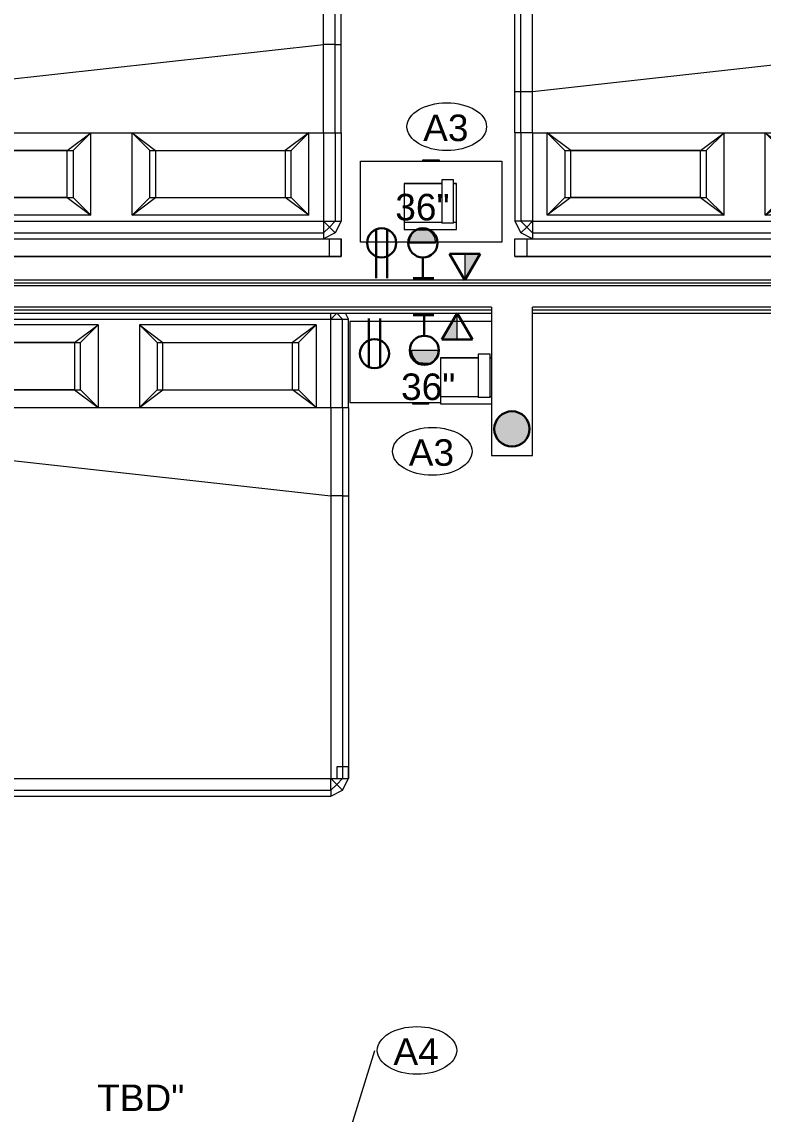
# Model space of a CAD drawing. Header units: inches. Extents: x -4688 to 1542, y -3558 to 978.
# Drawn here: x -954.3 to -828.4, y 460.1 to 645.5 of the extents above; entities that cross this region are included whole.
import ezdxf

# ---------------------------------------------------------------- set-up
doc = ezdxf.new("R2010")
doc.units = ezdxf.units.IN
doc.header["$MEASUREMENT"] = 0
for name, color, linetype, lineweight in [('A-ANNO-NOTE', 131, 'Continuous', 40), ('A-WALL', 113, 'Continuous', 18), ('G-IMPT', 8, 'Continuous', 9), ('I-FURN', 30, 'Continuous', 9), ('I-WALL', 2, 'Continuous', 18), ('Q-SPCQ', 91, 'Continuous', 9), ('Q-SPCQ-IDEN', 132, 'Continuous', 9), ('S-COLS', 52, 'Continuous', 18)]:
    doc.layers.add(name, color=color, linetype=linetype, lineweight=lineweight)
doc.styles.add('Arial', font='arial.ttf', dxfattribs={"height": 4.5})
doc.styles.add('Swis721 Lt BT', font='swissl.ttf', dxfattribs={"height": 4.5})

# ---------------------------------------------------------------- blocks, each defined once
blk = doc.blocks.new('Concrete-Round-Column - 10_-4877615-1st Floor Power _ Signal')
at = {"layer": 'S-COLS', "lineweight": 9}
blk.add_hatch(color=7, dxfattribs=at).paths.add_polyline_path([(0, -3), (1.15, -2.77), (2.12, -2.12), (2.77, -1.15), (3, 0), (2.77, 1.15), (2.12, 2.12), (1.15, 2.77), (0, 3), (-1.15, 2.77), (-2.12, 2.12), (-2.77, 1.15), (-3, 0), (-2.77, -1.15), (-2.12, -2.12), (-1.15, -2.77)], flags=0)
at = {"layer": 'S-COLS', "color": 8, "lineweight": 30}
for start, end in [(360, 180), (180, 360)]:
    blk.add_arc((0, 0), 3, start, end, dxfattribs=at)
blk = doc.blocks.new('Bed_761 - 12ZBED05_dwg-6542241-1st Floor Power _ Signal')
at = {"layer": 'G-IMPT'}
for p, q in [((0, 78), (0, 0)), ((0, 78), (3, 78)), ((0, 76), (0, 78)), ((0, 78), (0, 76)), ((0, 0), (0, 78)), ((0, 0), (0, 78)), ((0, 78), (3, 78)), ((0, 78), (3, 78)), ((0, 78), (3, 78)), ((3, 78), (3, 0)), ((3, 78), (3, 75)), ((3, 78), (3, 76)), ((3, 78), (3, 76)), ((3, 78), (3, 0)), ((6, 78), (4, 77)), ((6, 78), (4, 77)), ((21, 78), (6, 78)), ((21, 78), (6, 78)), ((6, 77), (6, 78)), ((21, 78), (28, 78)), ((21, 78), (28, 78)), ((21, 77), (21, 78)), ((28, 78), (84, 78)), ((28, 78), (84, 78)), ((28, 78), (28, 77)), ((82, 76), (82, 78)), ((82, 76), (82, 78)), ((82, 78), (84, 78)), ((82, 78), (84, 78)), ((84, 78), (86, 77)), ((84, 78), (86, 77)), ((84, 77), (84, 78)), ((84, 78), (84, 76)), ((84, 78), (84, 76)), ((3, 75), (4, 77)), ((3, 75), (4, 77)), ((5, 76), (4, 77)), ((6, 77), (5, 76)), ((6, 75), (6, 77)), ((21, 77), (6, 77)), ((21, 75), (21, 77)), ((21, 77), (28, 77)), ((28, 77), (28, 75)), ((28, 77), (84, 77)), ((84, 77), (84, 75)), ((84, 77), (85, 76)), ((85, 76), (86, 77)), ((86, 77), (87, 75)), ((86, 77), (87, 75)), ((3, 76), (0, 76)), ((3, 76), (0, 76)), ((3, 75), (3, 3)), ((3, 75), (3, 3)), ((4, 75), (3, 75)), ((3, 75), (3, 3)), ((4, 75), (5, 76)), ((6, 75), (4, 75)), ((4, 75), (4, 3)), ((6, 75), (5, 76)), ((21, 75), (6, 75)), ((6, 75), (6, 3)), ((21, 75), (21, 72.5)), ((21, 75), (28, 75)), ((28, 75), (36, 3)), ((28, 75), (84, 75)), ((84, 76), (82, 76)), ((84, 76), (82, 76)), ((84, 75), (85, 76)), ((84, 75), (86, 75)), ((84, 75), (84, 3)), ((85, 76), (86, 75)), ((86, 75), (87, 75)), ((86, 75), (86, 3)), ((87, 75), (87, 3)), ((87, 75), (87, 3)), ((7, 42.5), (7, 72.5)), ((7, 72.5), (21, 72.5)), ((7, 72.5), (10, 69.5)), ((10, 68.5), (7, 72.5)), ((21, 72.5), (18, 69.5)), ((18, 68.5), (21, 72.5)), ((21, 72.5), (21, 42.5)), ((21, 72.5), (21, 42.5)), ((10, 69.5), (10, 68.5)), ((18, 69.5), (10, 69.5)), ((18, 69.5), (18, 68.5)), ((10, 68.5), (10, 46.5)), ((10, 46.5), (10, 68.5)), ((10, 68.5), (18, 68.5)), ((18, 68.5), (18, 46.5)), ((18, 46.5), (18, 68.5)), ((10, 46.5), (7, 42.5)), ((10, 46.5), (10, 45.5)), ((10, 46.5), (18, 46.5)), ((18, 46.5), (18, 45.5)), ((18, 46.5), (21, 42.5)), ((7, 42.5), (10, 45.5)), ((18, 45.5), (10, 45.5)), ((21, 42.5), (18, 45.5)), ((7, 42.5), (21, 42.5)), ((21, 42.5), (21, 35.5)), ((7, 5.5), (7, 35.5)), ((7, 35.5), (21, 35.5)), ((10, 32.5), (7, 35.5)), ((7, 35.5), (10, 31.5)), ((18, 32.5), (21, 35.5)), ((21, 35.5), (18, 31.5)), ((21, 35.5), (21, 5.5)), ((21, 35.5), (21, 5.5)), ((10, 32.5), (18, 32.5)), ((10, 32.5), (10, 31.5)), ((18, 32.5), (18, 31.5)), ((10, 31.5), (10, 9.5)), ((18, 31.5), (10, 31.5)), ((10, 31.5), (10, 9.5)), ((18, 31.5), (18, 9.5)), ((18, 31.5), (18, 9.5)), ((7, 5.5), (10, 9.5)), ((10, 9.5), (10, 8.5)), ((18, 9.5), (10, 9.5)), ((18, 9.5), (18, 8.5)), ((21, 5.5), (18, 9.5)), ((10, 8.5), (7, 5.5)), ((10, 8.5), (18, 8.5)), ((21, 5.5), (18, 8.5)), ((7, 5.5), (21, 5.5)), ((21, 5.5), (21, 3)), ((0, 0), (0, 2)), ((0, 0), (0, 2)), ((0, 2), (3, 2)), ((0, 2), (3, 2)), ((4, 1), (3, 3)), ((4, 1), (3, 3)), ((4, 3), (3, 3)), ((3, 3), (3, 0)), ((3, 2), (3, 0)), ((3, 2), (3, 0)), ((6, 3), (4, 3)), ((5, 2), (4, 3)), ((5, 2), (4, 1)), ((6, 3), (5, 2)), ((6, 1), (5, 2)), ((21, 3), (6, 3)), ((6, 3), (6, 1)), ((21, 3), (21, 1)), ((21, 3), (36, 3)), ((36, 1), (36, 3)), ((36, 3), (84, 3)), ((82, 0), (82, 2)), ((82, 0), (82, 2)), ((82, 2), (84, 2)), ((82, 2), (84, 2)), ((86, 3), (84, 3)), ((84, 3), (85, 2)), ((84, 3), (84, 1)), ((85, 2), (84, 1)), ((84, 2), (84, 0)), ((84, 2), (84, 0)), ((86, 3), (85, 2)), ((85, 2), (86, 1)), ((87, 3), (86, 1)), ((87, 3), (86, 1)), ((86, 3), (87, 3)), ((3, 0), (0, 0)), ((6, 0), (4, 1)), ((6, 0), (4, 1)), ((21, 1), (6, 1)), ((6, 1), (6, 0)), ((21, 0), (6, 0)), ((21, 1), (21, 0)), ((21, 1), (36, 1)), ((21, 0), (36, 0)), ((36, 1), (36, 0)), ((36, 1), (84, 1)), ((36, 0), (84, 0)), ((86, 1), (84, 0)), ((86, 1), (84, 0)), ((84, 1), (84, 0)), ((0, 0), (3, 0)), ((3, 0), (0, 0)), ((3, 0), (0, 0)), ((21, 0), (6, 0)), ((21, 0), (36, 0)), ((36, 0), (84, 0)), ((84, 0), (82, 0)), ((84, 0), (82, 0))]:
    blk.add_line(p, q, dxfattribs=at)
blk = doc.blocks.new('Bed_761 - Bed_761-6542247-1st Floor Power _ Signal')
blk.add_blockref('Bed_761 - 12ZBED05_dwg-6542241-1st Floor Power _ Signal', (0, 0))
blk = doc.blocks.new('Bed_Side_Table_5122 - T-4-6544723-1st Floor Power _ Signal')
at = {"layer": 'I-FURN'}
for p, q in [((-12, 9.79), (-1.38, 9.79)), ((-12, -3.99), (-12, 9.79)), ((-1.38, 10), (1.38, 10)), ((-1.38, 9.79), (-1.38, 10)), ((-1.38, 9.79), (1.38, 9.79)), ((1.38, 10), (1.38, 9.79)), ((1.38, 9.79), (12, 9.79)), ((12, 9.79), (12, -3.99)), ((12, -3.99), (-12, -3.99))]:
    blk.add_line(p, q, dxfattribs=at)
blk = doc.blocks.new('Bed_761 - 12ZBED05_dwg-V33-1st Floor Power _ Signal')
at = {"layer": 'G-IMPT'}
for p, q in [((6, 78), (5, 77.5)), ((6, 78), (5, 77.5)), ((21, 78), (6, 78)), ((21, 78), (6, 78)), ((6, 77), (6, 78)), ((21, 78), (28, 78)), ((21, 78), (28, 78)), ((21, 77), (21, 78)), ((28, 78), (84, 78)), ((28, 78), (84, 78)), ((28, 78), (28, 77)), ((82, 76), (82, 78)), ((82, 76), (82, 78)), ((82, 78), (84, 78)), ((82, 78), (84, 78)), ((84, 78), (86, 77)), ((84, 78), (86, 77)), ((84, 77), (84, 78)), ((84, 78), (84, 76)), ((84, 78), (84, 76)), ((6, 77), (5, 76)), ((6, 75), (6, 77)), ((21, 77), (6, 77)), ((21, 75), (21, 77)), ((21, 77), (28, 77)), ((28, 77), (28, 75)), ((28, 77), (84, 77)), ((84, 77), (84, 75)), ((84, 77), (85, 76)), ((85, 76), (86, 77)), ((86, 77), (87, 75)), ((86, 77), (87, 75)), ((6, 75), (5, 76)), ((6, 75), (5, 75)), ((21, 75), (6, 75)), ((6, 75), (6, 3)), ((21, 75), (21, 72.5)), ((21, 75), (28, 75)), ((28, 75), (36, 3)), ((28, 75), (84, 75)), ((84, 76), (82, 76)), ((84, 76), (82, 76)), ((84, 75), (85, 76)), ((84, 75), (86, 75)), ((84, 75), (84, 3)), ((85, 76), (86, 75)), ((86, 75), (87, 75)), ((86, 75), (86, 3)), ((87, 75), (87, 3)), ((87, 75), (87, 3)), ((7, 42.5), (7, 72.5)), ((7, 72.5), (21, 72.5)), ((7, 72.5), (10, 69.5)), ((10, 68.5), (7, 72.5)), ((21, 72.5), (18, 69.5)), ((18, 68.5), (21, 72.5)), ((21, 72.5), (21, 42.5)), ((21, 72.5), (21, 42.5)), ((18, 69.5), (10, 69.5)), ((10, 69.5), (10, 68.5)), ((18, 69.5), (18, 68.5)), ((10, 68.5), (10, 46.5)), ((10, 46.5), (10, 68.5)), ((10, 68.5), (18, 68.5)), ((18, 68.5), (18, 46.5)), ((18, 46.5), (18, 68.5)), ((10, 46.5), (7, 42.5)), ((10, 46.5), (10, 45.5)), ((10, 46.5), (18, 46.5)), ((18, 46.5), (18, 45.5)), ((18, 46.5), (21, 42.5)), ((7, 42.5), (10, 45.5)), ((18, 45.5), (10, 45.5)), ((21, 42.5), (18, 45.5)), ((7, 42.5), (21, 42.5)), ((21, 42.5), (21, 35.5)), ((7, 5.5), (7, 35.5)), ((7, 35.5), (21, 35.5)), ((10, 32.5), (7, 35.5)), ((7, 35.5), (10, 31.5)), ((18, 32.5), (21, 35.5)), ((21, 35.5), (18, 31.5)), ((21, 35.5), (21, 5.5)), ((21, 35.5), (21, 5.5)), ((10, 32.5), (10, 31.5)), ((10, 32.5), (18, 32.5)), ((18, 32.5), (18, 31.5)), ((10, 31.5), (10, 9.5)), ((18, 31.5), (10, 31.5)), ((10, 31.5), (10, 9.5)), ((18, 31.5), (18, 9.5)), ((18, 31.5), (18, 9.5)), ((7, 5.5), (10, 9.5)), ((10, 9.5), (10, 8.5)), ((18, 9.5), (10, 9.5)), ((18, 9.5), (18, 8.5)), ((21, 5.5), (18, 9.5)), ((10, 8.5), (7, 5.5)), ((10, 8.5), (18, 8.5)), ((21, 5.5), (18, 8.5)), ((7, 5.5), (21, 5.5)), ((21, 5.5), (21, 3)), ((6, 3), (5, 2)), ((6, 3), (5, 3)), ((6, 1), (5, 2)), ((21, 3), (6, 3)), ((6, 3), (6, 1)), ((21, 3), (21, 1)), ((21, 3), (36, 3)), ((36, 1), (36, 3)), ((36, 3), (84, 3)), ((82, 0), (82, 2)), ((82, 0), (82, 2)), ((82, 2), (84, 2)), ((82, 2), (84, 2)), ((86, 3), (84, 3)), ((84, 3), (85, 2)), ((84, 3), (84, 1)), ((85, 2), (84, 1)), ((84, 2), (84, 0)), ((84, 2), (84, 0)), ((86, 3), (85, 2)), ((85, 2), (86, 1)), ((87, 3), (86, 1)), ((87, 3), (86, 1)), ((86, 3), (87, 3)), ((6, 0), (5, 0.5)), ((6, 0), (5, 0.5)), ((21, 1), (6, 1)), ((6, 1), (6, 0)), ((21, 0), (6, 0)), ((21, 1), (21, 0)), ((21, 1), (36, 1)), ((21, 0), (36, 0)), ((36, 1), (36, 0)), ((36, 1), (84, 1)), ((36, 0), (84, 0)), ((86, 1), (84, 0)), ((86, 1), (84, 0)), ((84, 1), (84, 0)), ((21, 0), (6, 0)), ((21, 0), (36, 0)), ((36, 0), (84, 0)), ((84, 0), (82, 0)), ((84, 0), (82, 0))]:
    blk.add_line(p, q, dxfattribs=at)
blk = doc.blocks.new('Bed_761 - Bed_761-V34-1st Floor Power _ Signal')
at = {"extrusion": (0, 0, -1), "zscale": -1, "rotation": 180}
blk.add_blockref('Bed_761 - 12ZBED05_dwg-V33-1st Floor Power _ Signal', (0, 0), dxfattribs=at)
blk = doc.blocks.new('Bed_Side_Table_5122 - T-4-V35-1st Floor Power _ Signal')
at = {"layer": 'I-FURN'}
for p, q in [((12, 3.99), (-12, 3.99)), ((-12, 3.99), (-12, -9.79)), ((-12, -9.79), (-1.38, -9.79)), ((-1.38, -9.79), (-1.38, -10)), ((-1.38, -9.79), (1.38, -9.79)), ((-1.38, -10), (1.38, -10)), ((1.38, -10), (1.38, -9.79)), ((1.38, -9.79), (3.39, -9.79))]:
    blk.add_line(p, q, dxfattribs=at)
blk = doc.blocks.new('Speaker_Phone_6931 - Phone-6780614-1st Floor Power _ Signal')
at = {"layer": 'Q-SPCQ'}
for p, q in [((-7.79, 12.24), (-14.18, 12.24)), ((-14.18, 12.24), (-14.18, 4.45)), ((-14.18, 12.24), (-7.79, 12.24)), ((-14.18, 12.24), (-14.18, 4.45)), ((-5.77, 12.85), (-7.79, 12.85)), ((-7.79, 12.85), (-7.79, 12.24)), ((-5.77, 12.85), (-7.79, 12.85)), ((-7.79, 12.85), (-7.79, 5.69)), ((-5.79, 12.24), (-5.3, 12.24)), ((-5.77, 12.24), (-5.77, 12.85)), ((-5.77, 5.69), (-5.77, 12.85)), ((-5.3, 12.24), (-5.77, 12.24)), ((-5.3, 4.45), (-5.3, 12.24)), ((-5.3, 4.45), (-5.3, 12.24)), ((-14.18, 5.69), (-7.79, 5.69)), ((-7.79, 6.51), (-7.79, 5.51)), ((-5.79, 5.51), (-5.79, 6.51)), ((-5.79, 5.69), (-5.3, 5.69)), ((-14.18, 4.45), (-5.3, 4.45)), ((-14.18, 4.45), (-5.3, 4.45)), ((-5.79, 5.51), (-7.79, 5.51))]:
    blk.add_line(p, q, dxfattribs=at)
blk = doc.blocks.new('Speaker_Phone_6931 - Phone-V68-1st Floor Power _ Signal')
at = {"layer": 'Q-SPCQ'}
for p, q in [((-7.79, 12.24), (-14.18, 12.24)), ((-14.18, 12.24), (-14.18, 4.45)), ((-14.18, 12.24), (-7.79, 12.24)), ((-14.18, 12.24), (-14.18, 4.45)), ((-5.77, 12.85), (-7.79, 12.85)), ((-7.79, 12.85), (-7.79, 12.24)), ((-5.77, 12.85), (-7.79, 12.85)), ((-7.79, 12.85), (-7.79, 5.69)), ((-5.79, 12.24), (-5.57, 12.24)), ((-5.77, 12.24), (-5.77, 12.85)), ((-5.77, 5.69), (-5.77, 12.85)), ((-5.57, 12.24), (-5.77, 12.24)), ((-14.18, 5.69), (-7.79, 5.69)), ((-7.79, 6.51), (-7.79, 5.51)), ((-5.79, 5.51), (-5.79, 6.51)), ((-5.79, 5.69), (-5.57, 5.69)), ((-14.18, 4.45), (-5.57, 4.45)), ((-14.18, 4.45), (-5.57, 4.45)), ((-5.79, 5.51), (-7.79, 5.51))]:
    blk.add_line(p, q, dxfattribs=at)
blk = doc.blocks.new('Appliance_Specialty Equipment Tag - Standard-3515593-1st Floor Power _ Signal')
at = {"layer": 'Q-SPCQ-IDEN'}
blk.add_ellipse((-0.0499, 0.0037), major_axis=(-0.1406, 0), ratio=0.600473, dxfattribs=at)

msp = doc.modelspace()

# ---------------------------------------------------------------- hatches: boundary and pattern name
at = {"layer": 'A-ANNO-NOTE', "lineweight": 9}
for points in [[(-887.76, 609.74), (-885.16, 610.01), (-887.31, 610.05)], [(-887.31, 610.05), (-886.31, 610.3), (-886.63, 610.28)], [(-885.16, 610.01), (-886.23, 610.3), (-887.31, 610.05)], [(-885.16, 610.01), (-885.91, 610.28), (-886.23, 610.3)], [(-885.16, 610.01), (-885.6, 610.2), (-885.83, 610.26)], [(-885.16, 610.01), (-885.31, 610.09), (-885.6, 610.2)], [(-888.52, 607.96), (-884.07, 608.52), (-888.47, 608.52)], [(-884.02, 607.96), (-884.07, 608.52), (-888.52, 607.96)], [(-888.47, 608.52), (-887.76, 609.74), (-888.33, 608.97)], [(-888.47, 608.52), (-884.07, 608.52), (-887.76, 609.74)], [(-888.33, 608.97), (-887.76, 609.74), (-888.09, 609.38)], [(-887.76, 609.74), (-884.84, 609.79), (-885.16, 610.01)], [(-884.07, 608.52), (-884.84, 609.79), (-887.76, 609.74)], [(-884.07, 608.52), (-884.22, 608.97), (-884.84, 609.79)], [(-884.22, 608.97), (-884.55, 609.51), (-884.84, 609.79)], [(-884.22, 608.97), (-884.32, 609.18), (-884.55, 609.51)], [(-884.32, 609.18), (-884.37, 609.25), (-884.55, 609.51)], [(-884.07, 608.52), (-884.09, 608.59), (-884.22, 608.97)], [(-884.02, 608.04), (-884.02, 608.2), (-884.07, 608.52)], [(-884.02, 607.96), (-884.02, 608.04), (-884.07, 608.52)], [(-879.06, 601.65), (-876.48, 606.12), (-879.06, 606.12)], [(-882.94, 591.56), (-880.36, 591.56), (-880.36, 596.03)], [(-888.06, 589.17), (-883.61, 589.72), (-888.1, 589.72)], [(-883.65, 589.17), (-883.61, 589.72), (-888.06, 589.17)], [(-884.36, 587.95), (-883.65, 589.17), (-888.06, 589.17)], [(-887.29, 587.89), (-888.06, 589.17), (-887.91, 588.71)], [(-887.29, 587.89), (-884.36, 587.95), (-888.06, 589.17)], [(-887.29, 587.89), (-887.91, 588.71), (-887.57, 588.17)], [(-886.96, 587.67), (-884.36, 587.95), (-887.29, 587.89)], [(-884.82, 587.63), (-884.36, 587.95), (-886.96, 587.67)], [(-884.36, 587.95), (-883.8, 588.71), (-883.65, 589.17)], [(-884.36, 587.95), (-884.04, 588.3), (-883.8, 588.71)], [(-884.36, 587.95), (-884.19, 588.11), (-884.04, 588.3)], [(-886.29, 587.42), (-886.96, 587.67), (-886.52, 587.48)], [(-885.89, 587.38), (-886.96, 587.67), (-886.21, 587.41)], [(-885.89, 587.38), (-884.82, 587.63), (-886.96, 587.67)], [(-885.81, 587.38), (-885.5, 587.41), (-884.82, 587.63)], [(-885.5, 587.41), (-885.34, 587.44), (-884.82, 587.63)], [(-885.34, 587.44), (-885.19, 587.48), (-884.82, 587.63)]]:
    msp.add_hatch(color=256, dxfattribs=at).paths.add_polyline_path(points, flags=0)

# ---------------------------------------------------------------- linework, layer by layer
at = {"layer": 'A-ANNO-NOTE', "lineweight": 30}
for p, q in [((-894.14, 601.98), (-894.14, 610.24)), ((-892.22, 601.98), (-892.22, 610.24)), ((-886.19, 601.98), (-886.19, 605.49)), ((-879.06, 601.65), (-881.64, 606.12)), ((-881.64, 606.12), (-876.48, 606.12)), ((-879.06, 601.65), (-876.48, 606.12)), ((-887.82, 601.98), (-884.32, 601.98)), ((-884.3, 595.7), (-887.81, 595.7)), ((-885.94, 595.7), (-885.94, 592.2)), ((-880.36, 596.03), (-882.94, 591.56)), ((-880.36, 596.03), (-877.78, 591.56)), ((-895.36, 595.14), (-895.36, 586.88)), ((-893.44, 595.14), (-893.44, 586.88)), ((-877.78, 591.56), (-882.94, 591.56))]:
    msp.add_line(p, q, dxfattribs=at)
at = {"layer": 'A-ANNO-NOTE', "lineweight": 9}
for p, q in [((-888.52, 607.96), (-884.02, 607.96)), ((-879.06, 601.65), (-876.48, 606.12)), ((-876.48, 606.12), (-879.06, 606.12)), ((-879.06, 606.12), (-879.06, 601.65)), ((-880.36, 596.03), (-882.94, 591.56)), ((-880.36, 591.56), (-880.36, 596.03)), ((-882.94, 591.56), (-880.36, 591.56)), ((-883.61, 589.72), (-888.1, 589.72))]:
    msp.add_line(p, q, dxfattribs=at)
at = {"layer": 'A-ANNO-NOTE', "lineweight": 30}
for centre, radius in [((-893.18, 607.96), 2.48), ((-886.18, 607.96), 2.48), ((-894.4, 589.16), 2.47), ((-885.94, 589.72), 2.48)]:
    msp.add_circle(centre, radius, dxfattribs=at)
at = {"layer": 'A-ANNO-NOTE', "lineweight": 9}
for centre, start, end in [((-886.27, 608.05), 357.6427, 182.3573), ((-885.85, 589.63), 177.6427, 2.3573)]:
    msp.add_arc(centre, 2.25, start, end, dxfattribs=at)
at = {"layer": 'A-WALL'}
for p, q in [((-773.48, 601.15), (-1015.06, 601.15)), ((-773.98, 600.65), (-1015.06, 600.65)), ((-874.56, 597.03), (-1015.06, 597.03)), ((-874.56, 596.53), (-1015.06, 596.53)), ((-874.56, 597.03), (-874.56, 571.84)), ((-777.6, 597.03), (-867.56, 597.03)), ((-867.56, 571.84), (-867.56, 597.03)), ((-778.1, 596.53), (-867.56, 596.53)), ((-874.56, 571.84), (-867.56, 571.84))]:
    msp.add_line(p, q, dxfattribs=at)
at = {"layer": 'I-WALL'}
for p, q in [((-772.98, 601.65), (-1004.06, 601.65)), ((-1015.06, 596.03), (-874.56, 596.03)), ((-867.56, 596.03), (-778.6, 596.03))]:
    msp.add_line(p, q, dxfattribs=at)
at = {"layer": 'Q-SPCQ-IDEN'}
msp.add_line((-900.06, 452.46), (-894.35, 470.88), dxfattribs=at)

# ---------------------------------------------------------------- block references
at = {"layer": 'I-FURN'}
for name, p, rotation in [('Bed_761 - Bed_761-6542247-1st Floor Power _ Signal', (-900.06, 605.65), 90.00000000000014), ('Bed_761 - Bed_761-6542247-1st Floor Power _ Signal', (-792.56, 605.65), 90.00000000000014), ('Bed_761 - Bed_761-V34-1st Floor Power _ Signal', (-898.81, 601.03), 269.9999999999991)]:
    msp.add_blockref(name, p, dxfattribs=dict(at, rotation=rotation))
for name, p in [('Bed_Side_Table_5122 - T-4-6544723-1st Floor Power _ Signal', (-884.8, 612.05)), ('Bed_Side_Table_5122 - T-4-V35-1st Floor Power _ Signal', (-886.56, 590.65))]:
    msp.add_blockref(name, p, dxfattribs=at)
at = {"layer": 'Q-SPCQ'}
for name, p in [('Speaker_Phone_6931 - Phone-6780614-1st Floor Power _ Signal', (-875.19, 605.81)), ('Speaker_Phone_6931 - Phone-V68-1st Floor Power _ Signal', (-868.99, 576.2))]:
    msp.add_blockref(name, p, dxfattribs=at)
at = {"layer": 'Q-SPCQ-IDEN', "xscale": 47.99999999999997, "yscale": 47.99999999999997, "zscale": 47.99999999999997}
for p in [(-879.74, 627.51), (-882.19, 572.39), (-884.79, 470.7)]:
    msp.add_blockref('Appliance_Specialty Equipment Tag - Standard-3515593-1st Floor Power _ Signal', p, dxfattribs=at)
at = {"layer": 'S-COLS', "lineweight": 9}
msp.add_blockref('Concrete-Round-Column - 10_-4877615-1st Floor Power _ Signal', (-871.06, 576.37), dxfattribs=at)

# ---------------------------------------------------------------- texts
at = {"layer": 'A-ANNO-NOTE', "lineweight": 9, "char_height": 4.5, "attachment_point": 1, "style": 'Swis721 Lt BT'}
for s, insert, width in [('36"', (-890.87, 616.28), 10.302), ('36"', (-889.89, 585.79), 10.302), ('TBD"', (-941.48, 465.09), 16.665)]:
    msp.add_mtext(s, dxfattribs=dict(at, insert=insert, width=width))
at = {"layer": 'Q-SPCQ-IDEN', "char_height": 4.5, "width": 9.393, "attachment_point": 1, "style": 'Arial'}
for s, insert in [('A3', (-886.13, 629.74)), ('A3', (-888.58, 574.62)), ('A4', (-891.18, 472.93))]:
    msp.add_mtext(s, dxfattribs=dict(at, insert=insert))

doc.saveas('drawing.dxf')
